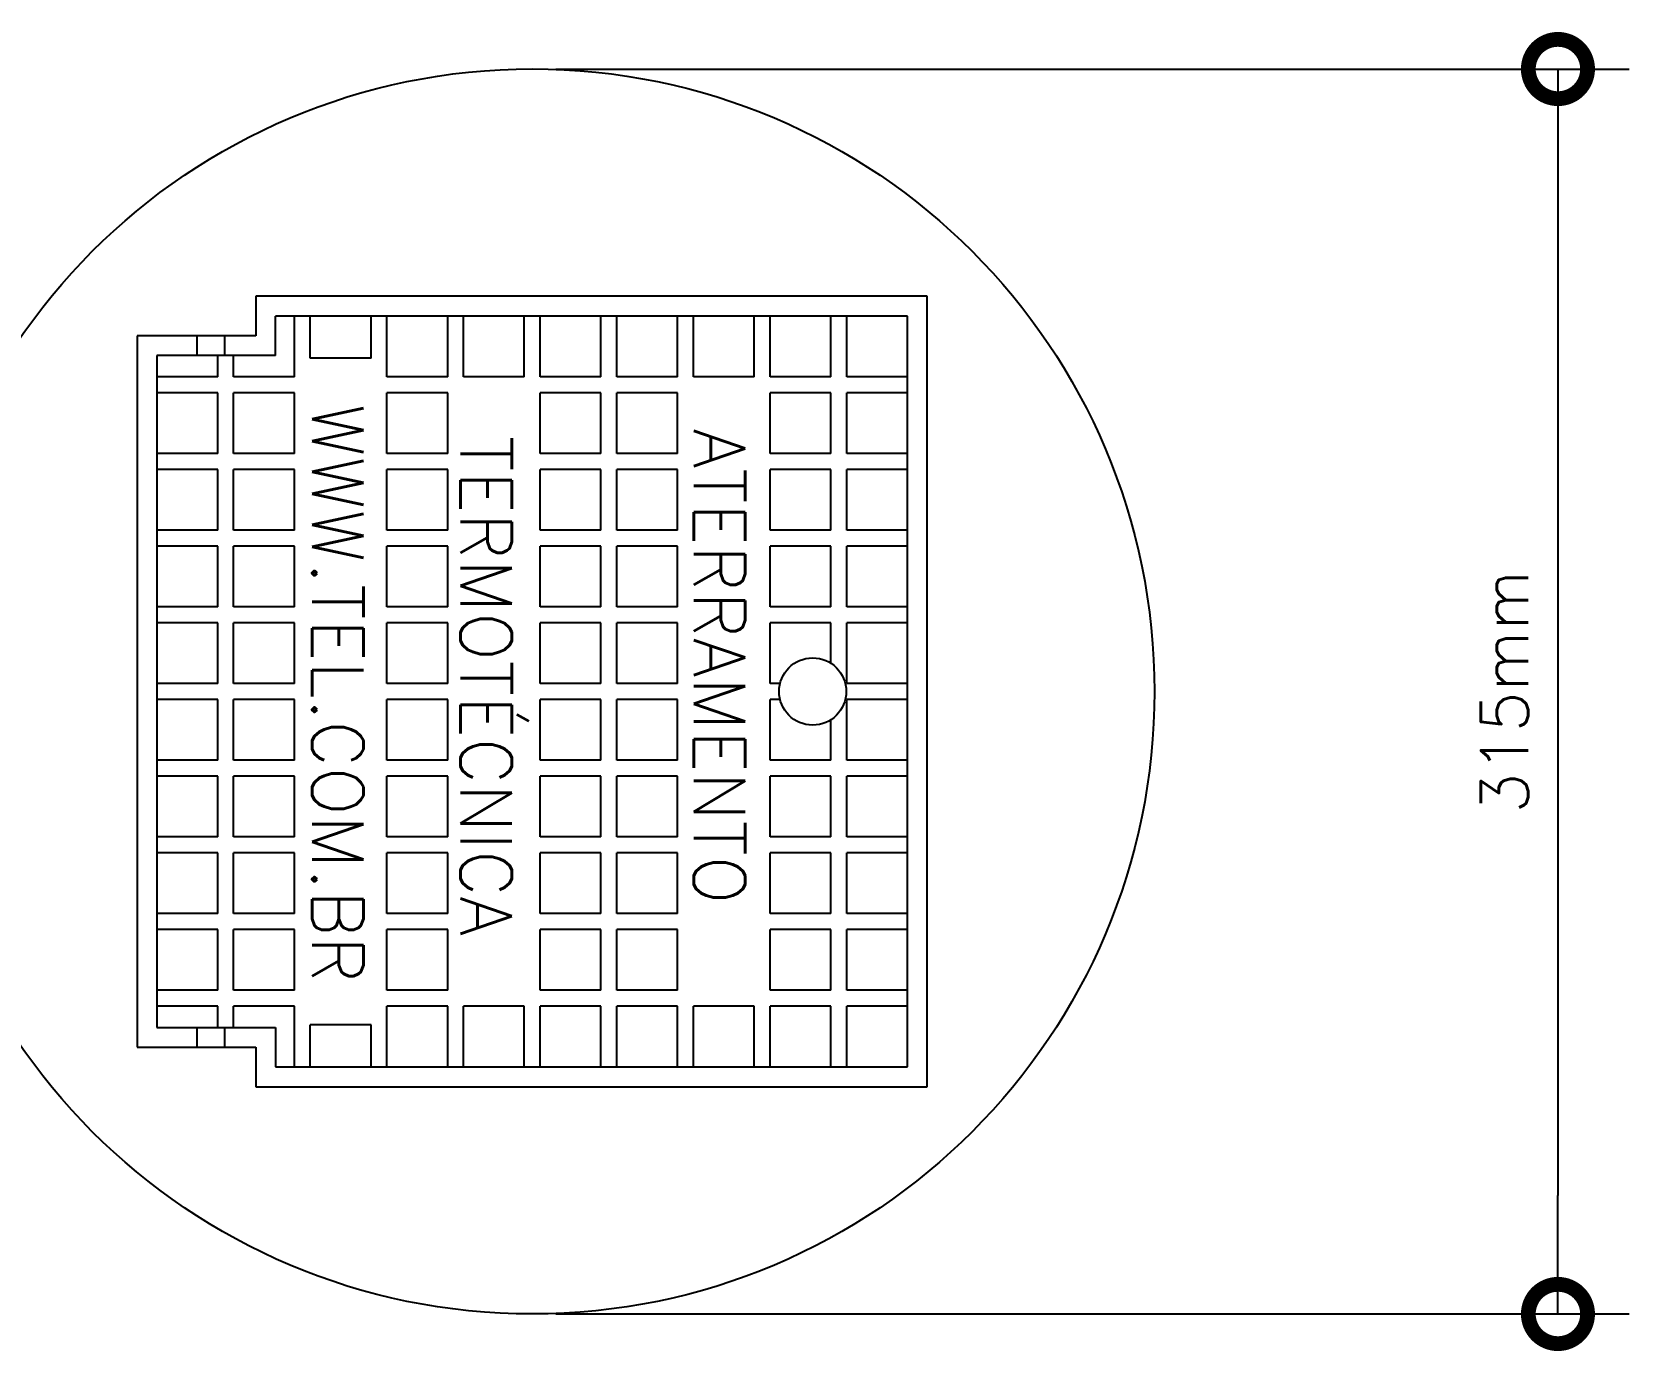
# Model space of a CAD drawing. Header units: millimetres. Extents: x -6669.7 to -6654.6, y -4737.9 to -4721.
# Drawn here: x -6661.77 to -6656.22, y -4725.62 to -4721.04 of the extents above; entities that cross this region are included whole.
import ezdxf
from ezdxf.enums import TextEntityAlignment as Align

# ---------------------------------------------------------------- set-up
doc = ezdxf.new("R2010")
doc.units = ezdxf.units.MM
doc.header["$LTSCALE"] = 10
doc.layers.add('Termotécnica', color=7, linetype='Continuous')
doc.styles.add('120CL', font='romans.shx', dxfattribs={"height": 3})
doc.styles.add('80CL', font='romans.shx', dxfattribs={"height": 20})

# ---------------------------------------------------------------- blocks, each defined once
blk = doc.blocks.new('_DOTSMALL')
at = {"color": 0, "linetype": 'ByBlock'}
blk.add_line((0, 0), (-1, 0), dxfattribs=at)
at = {"linetype": 'ByBlock', "const_width": 0.5}
blk.add_lwpolyline([(-0.0625, 0, 1), (0.0625, 0, 1)], format="xyb", close=True, dxfattribs=at)

msp = doc.modelspace()

# ---------------------------------------------------------------- linework, layer by layer
at = {"layer": 'Termotécnica', "color": 1, "linetype": 'ByBlock'}
for p, q in [((-6659.9444, -4721.1701), (-6656.2155, -4721.1701)), ((-6656.4626, -4721.5818), (-6656.4626, -4725.082)), ((-6659.9444, -4725.4938), (-6656.2155, -4725.4938))]:
    msp.add_line(p, q, dxfattribs=at)
at = {"layer": 'Termotécnica', "color": 2}
for p, q in [((-6658.6541, -4721.9593), (-6660.9876, -4721.9593)), ((-6660.9876, -4721.9593), (-6660.9876, -4721.9593)), ((-6660.9876, -4721.9593), (-6660.9876, -4722.0966)), ((-6658.6541, -4724.7045), (-6658.6541, -4721.9593)), ((-6658.7228, -4722.0279), (-6660.9189, -4722.0279)), ((-6660.9189, -4722.1652), (-6660.9189, -4722.0279)), ((-6658.7228, -4724.6359), (-6658.7228, -4722.0279)), ((-6658.7228, -4724.6359), (-6658.7228, -4722.0279)), ((-6660.9876, -4722.0966), (-6661.3993, -4722.0966)), ((-6661.3993, -4722.0966), (-6661.3993, -4724.5673)), ((-6661.3307, -4722.1652), (-6661.3307, -4724.4986)), ((-6660.9189, -4722.1652), (-6661.3307, -4722.1652)), ((-6661.3307, -4724.4986), (-6660.9189, -4724.4986)), ((-6660.9189, -4724.4986), (-6660.9189, -4724.6359)), ((-6661.3993, -4724.5673), (-6661.3993, -4724.5673)), ((-6661.3993, -4724.5673), (-6660.9876, -4724.5673)), ((-6660.9876, -4724.5673), (-6660.9876, -4724.7045)), ((-6660.9189, -4724.6359), (-6658.7228, -4724.6359)), ((-6660.9876, -4724.7045), (-6658.6541, -4724.7045))]:
    msp.add_line(p, q, dxfattribs=at)
at = {"layer": 'Termotécnica', "color": 1}
for p, q in [((-6660.853, -4722.2393), (-6660.853, -4722.0279)), ((-6660.7981, -4722.1748), (-6660.7981, -4722.0279)), ((-6660.5868, -4722.1748), (-6660.5868, -4722.0279)), ((-6660.5319, -4722.2393), (-6660.5319, -4722.0279)), ((-6660.3205, -4722.2393), (-6660.3205, -4722.0279)), ((-6660.2656, -4722.2393), (-6660.2656, -4722.0279)), ((-6660.0542, -4722.2393), (-6660.0542, -4722.0279)), ((-6659.9993, -4722.2393), (-6659.9993, -4722.0279)), ((-6659.7879, -4722.2393), (-6659.7879, -4722.0279)), ((-6659.733, -4722.2393), (-6659.733, -4722.0279)), ((-6659.5216, -4722.2393), (-6659.5216, -4722.0279)), ((-6659.4667, -4722.2393), (-6659.4667, -4722.0279)), ((-6659.2553, -4722.2393), (-6659.2553, -4722.0279)), ((-6659.2004, -4722.2393), (-6659.2004, -4722.0279)), ((-6658.989, -4722.2393), (-6658.989, -4722.0279)), ((-6658.9341, -4722.2393), (-6658.9341, -4722.0279)), ((-6661.1922, -4722.0966), (-6661.1922, -4722.1652)), ((-6661.0961, -4722.0966), (-6661.0961, -4722.1652)), ((-6661.1193, -4722.2393), (-6661.1193, -4722.1652)), ((-6661.0644, -4722.2393), (-6661.0644, -4722.1652)), ((-6660.5868, -4722.1748), (-6660.7981, -4722.1748)), ((-6661.1193, -4722.2393), (-6661.3307, -4722.2393)), ((-6660.853, -4722.2393), (-6661.0644, -4722.2393)), ((-6660.3205, -4722.2393), (-6660.5319, -4722.2393)), ((-6660.0542, -4722.2393), (-6660.2656, -4722.2393)), ((-6659.7879, -4722.2393), (-6659.9993, -4722.2393)), ((-6659.5216, -4722.2393), (-6659.733, -4722.2393)), ((-6659.2553, -4722.2393), (-6659.4667, -4722.2393)), ((-6658.989, -4722.2393), (-6659.2004, -4722.2393)), ((-6658.7228, -4722.2393), (-6658.9341, -4722.2393)), ((-6661.1193, -4722.2942), (-6661.3307, -4722.2942)), ((-6661.1193, -4722.5056), (-6661.1193, -4722.2942)), ((-6660.853, -4722.2942), (-6661.0644, -4722.2942)), ((-6661.0644, -4722.5056), (-6661.0644, -4722.2942)), ((-6660.853, -4722.5056), (-6660.853, -4722.2942)), ((-6660.5319, -4722.5056), (-6660.5319, -4722.2942)), ((-6660.3205, -4722.2942), (-6660.5319, -4722.2942)), ((-6660.3205, -4722.5056), (-6660.3205, -4722.2942)), ((-6659.9993, -4722.5056), (-6659.9993, -4722.2942)), ((-6659.7879, -4722.2942), (-6659.9993, -4722.2942)), ((-6659.7879, -4722.5056), (-6659.7879, -4722.2942)), ((-6659.733, -4722.5056), (-6659.733, -4722.2942)), ((-6659.5216, -4722.2942), (-6659.733, -4722.2942)), ((-6659.5216, -4722.5056), (-6659.5216, -4722.2942)), ((-6659.2004, -4722.5056), (-6659.2004, -4722.2942)), ((-6658.989, -4722.2942), (-6659.2004, -4722.2942)), ((-6658.989, -4722.5056), (-6658.989, -4722.2942)), ((-6658.7228, -4722.2942), (-6658.9341, -4722.2942)), ((-6658.9341, -4722.5056), (-6658.9341, -4722.2942)), ((-6661.1193, -4722.5056), (-6661.3307, -4722.5056)), ((-6660.853, -4722.5056), (-6661.0644, -4722.5056)), ((-6660.3205, -4722.5056), (-6660.5319, -4722.5056)), ((-6659.7879, -4722.5056), (-6659.9993, -4722.5056)), ((-6659.5216, -4722.5056), (-6659.733, -4722.5056)), ((-6658.989, -4722.5056), (-6659.2004, -4722.5056)), ((-6658.7228, -4722.5056), (-6658.9341, -4722.5056)), ((-6661.1193, -4722.5605), (-6661.3307, -4722.5605)), ((-6661.1193, -4722.7719), (-6661.1193, -4722.5605)), ((-6661.0644, -4722.7719), (-6661.0644, -4722.5605)), ((-6660.853, -4722.5605), (-6661.0644, -4722.5605)), ((-6660.853, -4722.7719), (-6660.853, -4722.5605)), ((-6660.5319, -4722.7719), (-6660.5319, -4722.5605)), ((-6660.3205, -4722.5605), (-6660.5319, -4722.5605)), ((-6660.3205, -4722.7719), (-6660.3205, -4722.5605)), ((-6659.9993, -4722.7719), (-6659.9993, -4722.5605)), ((-6659.7879, -4722.5605), (-6659.9993, -4722.5605)), ((-6659.7879, -4722.7719), (-6659.7879, -4722.5605)), ((-6659.733, -4722.7719), (-6659.733, -4722.5605)), ((-6659.5216, -4722.5605), (-6659.733, -4722.5605)), ((-6659.5216, -4722.7719), (-6659.5216, -4722.5605)), ((-6659.2004, -4722.7719), (-6659.2004, -4722.5605)), ((-6658.989, -4722.5605), (-6659.2004, -4722.5605)), ((-6658.989, -4722.7719), (-6658.989, -4722.5605)), ((-6658.7228, -4722.5605), (-6658.9341, -4722.5605)), ((-6658.9341, -4722.7719), (-6658.9341, -4722.5605)), ((-6661.1193, -4722.7719), (-6661.3307, -4722.7719)), ((-6660.853, -4722.7719), (-6661.0644, -4722.7719)), ((-6660.3205, -4722.7719), (-6660.5319, -4722.7719)), ((-6659.7879, -4722.7719), (-6659.9993, -4722.7719)), ((-6659.5216, -4722.7719), (-6659.733, -4722.7719)), ((-6658.989, -4722.7719), (-6659.2004, -4722.7719)), ((-6658.7228, -4722.7719), (-6658.9341, -4722.7719)), ((-6661.1193, -4722.8268), (-6661.3307, -4722.8268)), ((-6661.1193, -4723.0382), (-6661.1193, -4722.8268)), ((-6660.853, -4722.8268), (-6661.0644, -4722.8268)), ((-6661.0644, -4723.0382), (-6661.0644, -4722.8268)), ((-6660.853, -4723.0382), (-6660.853, -4722.8268)), ((-6660.3205, -4722.8268), (-6660.5319, -4722.8268)), ((-6660.5319, -4723.0382), (-6660.5319, -4722.8268)), ((-6660.3205, -4723.0382), (-6660.3205, -4722.8268)), ((-6659.7879, -4722.8268), (-6659.9993, -4722.8268)), ((-6659.9993, -4723.0382), (-6659.9993, -4722.8268)), ((-6659.7879, -4723.0382), (-6659.7879, -4722.8268)), ((-6659.5216, -4722.8268), (-6659.733, -4722.8268)), ((-6659.733, -4723.0382), (-6659.733, -4722.8268)), ((-6659.5216, -4723.0382), (-6659.5216, -4722.8268)), ((-6658.989, -4722.8268), (-6659.2004, -4722.8268)), ((-6659.2004, -4723.0382), (-6659.2004, -4722.8268)), ((-6658.989, -4723.0382), (-6658.989, -4722.8268)), ((-6658.7228, -4722.8268), (-6658.9341, -4722.8268)), ((-6658.9341, -4723.0382), (-6658.9341, -4722.8268)), ((-6661.1193, -4723.0382), (-6661.3307, -4723.0382)), ((-6660.853, -4723.0382), (-6661.0644, -4723.0382)), ((-6660.3205, -4723.0382), (-6660.5319, -4723.0382)), ((-6659.7879, -4723.0382), (-6659.9993, -4723.0382)), ((-6659.5216, -4723.0382), (-6659.733, -4723.0382)), ((-6658.989, -4723.0382), (-6659.2004, -4723.0382)), ((-6658.7228, -4723.0382), (-6658.9341, -4723.0382)), ((-6661.1193, -4723.0931), (-6661.3307, -4723.0931)), ((-6661.1193, -4723.3045), (-6661.1193, -4723.0931)), ((-6660.853, -4723.0931), (-6661.0644, -4723.0931)), ((-6661.0644, -4723.3045), (-6661.0644, -4723.0931)), ((-6660.853, -4723.3045), (-6660.853, -4723.0931)), ((-6660.5319, -4723.3045), (-6660.5319, -4723.0931)), ((-6660.3205, -4723.0931), (-6660.5319, -4723.0931)), ((-6660.3205, -4723.3045), (-6660.3205, -4723.0931)), ((-6659.9993, -4723.3045), (-6659.9993, -4723.0931)), ((-6659.7879, -4723.0931), (-6659.9993, -4723.0931)), ((-6659.7879, -4723.3045), (-6659.7879, -4723.0931)), ((-6659.733, -4723.3045), (-6659.733, -4723.0931)), ((-6659.5216, -4723.0931), (-6659.733, -4723.0931)), ((-6659.5216, -4723.3045), (-6659.5216, -4723.0931)), ((-6658.989, -4723.0931), (-6659.2004, -4723.0931)), ((-6659.2004, -4723.3045), (-6659.2004, -4723.0931)), ((-6658.989, -4723.2338), (-6658.989, -4723.0931)), ((-6658.7228, -4723.0931), (-6658.9341, -4723.0931)), ((-6658.9341, -4723.3045), (-6658.9341, -4723.0931)), ((-6661.1193, -4723.3045), (-6661.3307, -4723.3045)), ((-6660.853, -4723.3045), (-6661.0644, -4723.3045)), ((-6660.3205, -4723.3045), (-6660.5319, -4723.3045)), ((-6659.7879, -4723.3045), (-6659.9993, -4723.3045)), ((-6659.5216, -4723.3045), (-6659.733, -4723.3045)), ((-6659.1656, -4723.3045), (-6659.2004, -4723.3045)), ((-6658.7228, -4723.3045), (-6658.9341, -4723.3045)), ((-6661.1193, -4723.3594), (-6661.3307, -4723.3594)), ((-6661.1193, -4723.5707), (-6661.1193, -4723.3594)), ((-6660.853, -4723.3594), (-6661.0644, -4723.3594)), ((-6661.0644, -4723.5707), (-6661.0644, -4723.3594)), ((-6660.853, -4723.5707), (-6660.853, -4723.3594)), ((-6660.5319, -4723.5707), (-6660.5319, -4723.3594)), ((-6660.3205, -4723.3594), (-6660.5319, -4723.3594)), ((-6660.3205, -4723.5707), (-6660.3205, -4723.3594)), ((-6659.9993, -4723.5707), (-6659.9993, -4723.3594)), ((-6659.7879, -4723.3594), (-6659.9993, -4723.3594)), ((-6659.7879, -4723.5707), (-6659.7879, -4723.3594)), ((-6659.733, -4723.5707), (-6659.733, -4723.3594)), ((-6659.5216, -4723.3594), (-6659.733, -4723.3594)), ((-6659.5216, -4723.5707), (-6659.5216, -4723.3594)), ((-6659.1656, -4723.3594), (-6659.2004, -4723.3594)), ((-6659.2004, -4723.5707), (-6659.2004, -4723.3594)), ((-6658.7228, -4723.3594), (-6658.9341, -4723.3594)), ((-6658.9341, -4723.5707), (-6658.9341, -4723.3594)), ((-6658.989, -4723.5707), (-6658.989, -4723.43)), ((-6661.1193, -4723.5707), (-6661.3307, -4723.5707)), ((-6660.853, -4723.5707), (-6661.0644, -4723.5707)), ((-6660.3205, -4723.5707), (-6660.5319, -4723.5707)), ((-6659.7879, -4723.5707), (-6659.9993, -4723.5707)), ((-6659.5216, -4723.5707), (-6659.733, -4723.5707)), ((-6658.989, -4723.5707), (-6659.2004, -4723.5707)), ((-6658.7228, -4723.5707), (-6658.9341, -4723.5707)), ((-6661.1193, -4723.6257), (-6661.3307, -4723.6257)), ((-6661.1193, -4723.837), (-6661.1193, -4723.6257)), ((-6660.853, -4723.6257), (-6661.0644, -4723.6257)), ((-6661.0644, -4723.837), (-6661.0644, -4723.6257)), ((-6660.853, -4723.837), (-6660.853, -4723.6257)), ((-6660.5319, -4723.837), (-6660.5319, -4723.6257)), ((-6660.3205, -4723.6257), (-6660.5319, -4723.6257)), ((-6660.3205, -4723.837), (-6660.3205, -4723.6257)), ((-6659.9993, -4723.837), (-6659.9993, -4723.6257)), ((-6659.7879, -4723.6257), (-6659.9993, -4723.6257)), ((-6659.7879, -4723.837), (-6659.7879, -4723.6257)), ((-6659.733, -4723.837), (-6659.733, -4723.6257)), ((-6659.5216, -4723.6257), (-6659.733, -4723.6257)), ((-6659.5216, -4723.837), (-6659.5216, -4723.6257)), ((-6658.989, -4723.6257), (-6659.2004, -4723.6257)), ((-6659.2004, -4723.837), (-6659.2004, -4723.6257)), ((-6658.989, -4723.837), (-6658.989, -4723.6257)), ((-6658.7228, -4723.6257), (-6658.9341, -4723.6257)), ((-6658.9341, -4723.837), (-6658.9341, -4723.6257)), ((-6661.1193, -4723.837), (-6661.3307, -4723.837)), ((-6660.853, -4723.837), (-6661.0644, -4723.837)), ((-6660.3205, -4723.837), (-6660.5319, -4723.837)), ((-6659.7879, -4723.837), (-6659.9993, -4723.837)), ((-6659.5216, -4723.837), (-6659.733, -4723.837)), ((-6658.989, -4723.837), (-6659.2004, -4723.837)), ((-6658.7228, -4723.837), (-6658.9341, -4723.837)), ((-6661.1193, -4723.8919), (-6661.3307, -4723.8919)), ((-6661.1193, -4724.1033), (-6661.1193, -4723.8919)), ((-6660.853, -4723.8919), (-6661.0644, -4723.8919)), ((-6661.0644, -4724.1033), (-6661.0644, -4723.8919)), ((-6660.853, -4724.1033), (-6660.853, -4723.8919)), ((-6660.5319, -4724.1033), (-6660.5319, -4723.8919)), ((-6660.3205, -4723.8919), (-6660.5319, -4723.8919)), ((-6660.3205, -4724.1033), (-6660.3205, -4723.8919)), ((-6659.9993, -4724.1033), (-6659.9993, -4723.8919)), ((-6659.7879, -4723.8919), (-6659.9993, -4723.8919)), ((-6659.7879, -4724.1033), (-6659.7879, -4723.8919)), ((-6659.733, -4724.1033), (-6659.733, -4723.8919)), ((-6659.5216, -4723.8919), (-6659.733, -4723.8919)), ((-6659.5216, -4724.1033), (-6659.5216, -4723.8919)), ((-6658.989, -4723.8919), (-6659.2004, -4723.8919)), ((-6659.2004, -4724.1033), (-6659.2004, -4723.8919)), ((-6658.989, -4724.1033), (-6658.989, -4723.8919)), ((-6658.7228, -4723.8919), (-6658.9341, -4723.8919)), ((-6658.9341, -4724.1033), (-6658.9341, -4723.8919)), ((-6661.1193, -4724.1033), (-6661.3307, -4724.1033)), ((-6660.853, -4724.1033), (-6661.0644, -4724.1033)), ((-6660.3205, -4724.1033), (-6660.5319, -4724.1033)), ((-6659.7879, -4724.1033), (-6659.9993, -4724.1033)), ((-6659.5216, -4724.1033), (-6659.733, -4724.1033)), ((-6658.989, -4724.1033), (-6659.2004, -4724.1033)), ((-6658.7228, -4724.1033), (-6658.9341, -4724.1033)), ((-6661.1193, -4724.1582), (-6661.3307, -4724.1582)), ((-6661.1193, -4724.3696), (-6661.1193, -4724.1582)), ((-6660.853, -4724.1582), (-6661.0644, -4724.1582)), ((-6661.0644, -4724.3696), (-6661.0644, -4724.1582)), ((-6660.853, -4724.3696), (-6660.853, -4724.1582)), ((-6660.3205, -4724.1582), (-6660.5319, -4724.1582)), ((-6660.5319, -4724.3696), (-6660.5319, -4724.1582)), ((-6660.3205, -4724.3696), (-6660.3205, -4724.1582)), ((-6659.7879, -4724.1582), (-6659.9993, -4724.1582)), ((-6659.9993, -4724.3696), (-6659.9993, -4724.1582)), ((-6659.7879, -4724.3696), (-6659.7879, -4724.1582)), ((-6659.5216, -4724.1582), (-6659.733, -4724.1582)), ((-6659.733, -4724.3696), (-6659.733, -4724.1582)), ((-6659.5216, -4724.3696), (-6659.5216, -4724.1582)), ((-6658.989, -4724.1582), (-6659.2004, -4724.1582)), ((-6659.2004, -4724.3696), (-6659.2004, -4724.1582)), ((-6658.989, -4724.3696), (-6658.989, -4724.1582)), ((-6658.7228, -4724.1582), (-6658.9341, -4724.1582)), ((-6658.9341, -4724.3696), (-6658.9341, -4724.1582)), ((-6661.1193, -4724.3696), (-6661.3307, -4724.3696)), ((-6660.853, -4724.3696), (-6661.0644, -4724.3696)), ((-6660.3205, -4724.3696), (-6660.5319, -4724.3696)), ((-6659.7879, -4724.3696), (-6659.9993, -4724.3696)), ((-6659.5216, -4724.3696), (-6659.733, -4724.3696)), ((-6658.989, -4724.3696), (-6659.2004, -4724.3696)), ((-6658.7228, -4724.3696), (-6658.9341, -4724.3696)), ((-6661.1193, -4724.4245), (-6661.3307, -4724.4245)), ((-6661.1193, -4724.4986), (-6661.1193, -4724.4245)), ((-6661.0644, -4724.4986), (-6661.0644, -4724.4245)), ((-6660.853, -4724.4245), (-6661.0644, -4724.4245)), ((-6660.853, -4724.6359), (-6660.853, -4724.4245)), ((-6660.5319, -4724.6359), (-6660.5319, -4724.4245)), ((-6660.3205, -4724.4245), (-6660.5319, -4724.4245)), ((-6660.3205, -4724.6359), (-6660.3205, -4724.4245)), ((-6660.2656, -4724.6359), (-6660.2656, -4724.4245)), ((-6660.0542, -4724.4245), (-6660.2656, -4724.4245)), ((-6660.0542, -4724.6359), (-6660.0542, -4724.4245)), ((-6659.9993, -4724.6359), (-6659.9993, -4724.4245)), ((-6659.7879, -4724.4245), (-6659.9993, -4724.4245)), ((-6659.7879, -4724.6359), (-6659.7879, -4724.4245)), ((-6659.733, -4724.6359), (-6659.733, -4724.4245)), ((-6659.5216, -4724.4245), (-6659.733, -4724.4245)), ((-6659.5216, -4724.6359), (-6659.5216, -4724.4245)), ((-6659.4667, -4724.6359), (-6659.4667, -4724.4245)), ((-6659.2553, -4724.4245), (-6659.4667, -4724.4245)), ((-6659.2553, -4724.6359), (-6659.2553, -4724.4245)), ((-6659.2004, -4724.6359), (-6659.2004, -4724.4245)), ((-6658.989, -4724.4245), (-6659.2004, -4724.4245)), ((-6658.989, -4724.6359), (-6658.989, -4724.4245)), ((-6658.7228, -4724.4245), (-6658.9341, -4724.4245)), ((-6658.9341, -4724.6359), (-6658.9341, -4724.4245)), ((-6661.1922, -4724.4986), (-6661.1922, -4724.5673)), ((-6661.0961, -4724.4986), (-6661.0961, -4724.5673)), ((-6660.7981, -4724.6359), (-6660.7981, -4724.489)), ((-6660.5868, -4724.489), (-6660.7981, -4724.489)), ((-6660.5868, -4724.6359), (-6660.5868, -4724.489))]:
    msp.add_line(p, q, dxfattribs=at)
at = {"layer": 'Termotécnica', "color": 2}
msp.add_lwpolyline([(-6661.3993, -4722.0966), (-6661.3993, -4724.5673)], dxfattribs=at)
for centre, radius in [((-6660.0267, -4723.3319), 2.1619), ((-6659.0522, -4723.3319), 0.1167)]:
    msp.add_circle(centre, radius, dxfattribs=at)

# ---------------------------------------------------------------- block references
at = {"layer": 'Termotécnica', "color": 2, "xscale": 0.4117822966506992, "yscale": 0.4117822966506992, "zscale": 0.4117822966507178}
for p, rotation in [((-6656.4626, -4721.1701), 90), ((-6656.4626, -4725.4938), 270)]:
    msp.add_blockref('_DOTSMALL', p, dxfattribs=dict(at, rotation=rotation))

# ---------------------------------------------------------------- texts
at = {"layer": 'Termotécnica', "color": 3, "ltscale": 10, "style": '120CL'}
for s, p in [('WWW.TEL.COM.BR', (-6660.7027, -4723.3377)), ('TERMOTÉCNICA', (-6660.157, -4723.3129))]:
    msp.add_text(s, height=0.178439, rotation=270, dxfattribs=at).set_placement(p, align=Align.MIDDLE)
msp.add_text('ATERRAMENTO', height=0.178439, rotation=270, dxfattribs=at).set_placement((-6659.4654, -4722.419))
at = {"layer": 'Termotécnica', "color": 1, "linetype": 'ByBlock', "insert": (-6656.6479, -4723.3319), "char_height": 0.16471, "attachment_point": 5, "rotation": 90, "style": '80CL'}
msp.add_mtext('315mm', dxfattribs=at)

doc.saveas('drawing.dxf')
